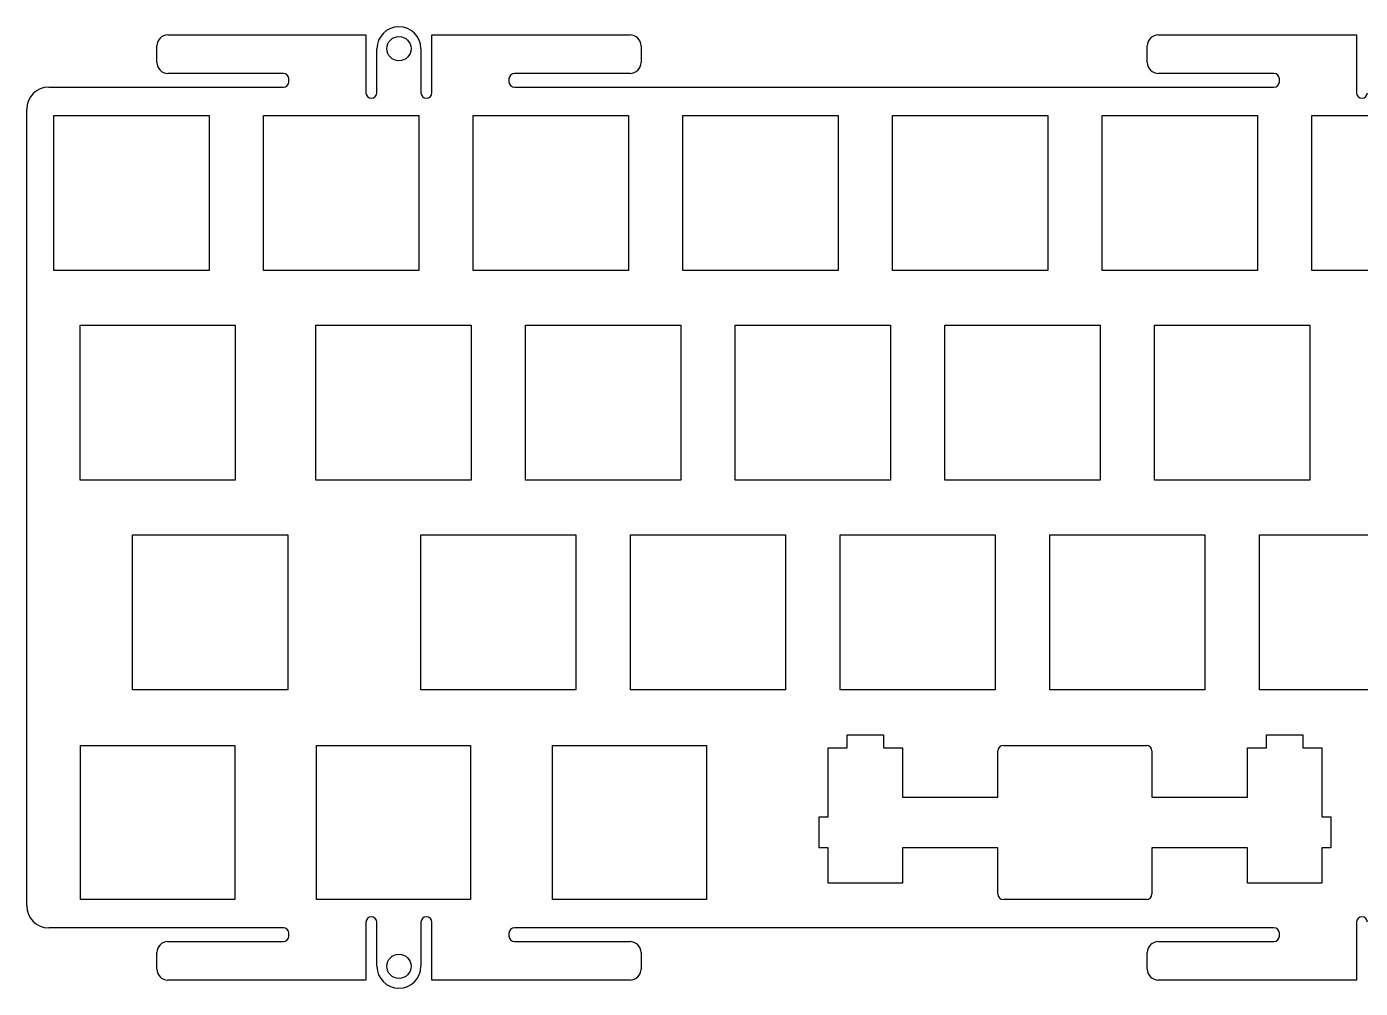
# Model space of a CAD drawing. Header units: millimetres. Extents: x -490 to -243, y -28 to 59.
# Drawn here: x -490.3 to -369.2, y -27.9 to 59.5 of the extents above; entities that cross this region are included whole.
import ezdxf

# ---------------------------------------------------------------- set-up
doc = ezdxf.new("R2010")
doc.units = ezdxf.units.MM
for name, color, linetype in [('Shape1000', 7, 'CONTINUOUS'), ('Shape1001', 7, 'CONTINUOUS'), ('Shape1002', 7, 'CONTINUOUS'), ('Shape1003', 7, 'CONTINUOUS'), ('Shape1004', 7, 'CONTINUOUS'), ('Shape1005', 7, 'CONTINUOUS'), ('Shape1006', 7, 'CONTINUOUS'), ('Shape1007', 7, 'CONTINUOUS'), ('Shape1008', 7, 'CONTINUOUS'), ('Shape1009', 7, 'CONTINUOUS'), ('Shape1010', 7, 'CONTINUOUS'), ('Shape1011', 7, 'CONTINUOUS'), ('Shape1012', 7, 'CONTINUOUS'), ('Shape1013', 7, 'CONTINUOUS'), ('Shape1014', 7, 'CONTINUOUS'), ('Shape1015', 7, 'CONTINUOUS'), ('Shape1016', 7, 'CONTINUOUS'), ('Shape1017', 7, 'CONTINUOUS'), ('Shape1018', 7, 'CONTINUOUS'), ('Shape1019', 7, 'CONTINUOUS'), ('Shape1020', 7, 'CONTINUOUS'), ('Shape1021', 7, 'CONTINUOUS'), ('Shape1022', 7, 'CONTINUOUS'), ('Shape1023', 7, 'CONTINUOUS'), ('Shape1024', 7, 'CONTINUOUS'), ('Shape1025', 7, 'CONTINUOUS'), ('Shape1026', 7, 'CONTINUOUS'), ('Shape1027', 7, 'CONTINUOUS'), ('Shape1028', 7, 'CONTINUOUS'), ('Shape1029', 7, 'CONTINUOUS'), ('Shape1030', 7, 'CONTINUOUS'), ('Shape1031', 7, 'CONTINUOUS'), ('Shape1032', 7, 'CONTINUOUS'), ('Shape1033', 7, 'CONTINUOUS'), ('Shape1034', 7, 'CONTINUOUS'), ('Shape1035', 7, 'CONTINUOUS'), ('Shape1036', 7, 'CONTINUOUS'), ('Shape1037', 7, 'CONTINUOUS'), ('Shape1038', 7, 'CONTINUOUS'), ('Shape1039', 7, 'CONTINUOUS'), ('Shape1040', 7, 'CONTINUOUS'), ('Shape1041', 7, 'CONTINUOUS'), ('Shape1042', 7, 'CONTINUOUS'), ('Shape1043', 7, 'CONTINUOUS'), ('Shape1044', 7, 'CONTINUOUS'), ('Shape1045', 7, 'CONTINUOUS'), ('Shape1046', 7, 'CONTINUOUS'), ('Shape1047', 7, 'CONTINUOUS'), ('Shape1048', 7, 'CONTINUOUS'), ('Shape1049', 7, 'CONTINUOUS'), ('Shape1050', 7, 'CONTINUOUS'), ('Shape1051', 7, 'CONTINUOUS'), ('Shape1052', 7, 'CONTINUOUS'), ('Shape1053', 7, 'CONTINUOUS'), ('Shape1054', 7, 'CONTINUOUS'), ('Shape1055', 7, 'CONTINUOUS'), ('Shape1056', 7, 'CONTINUOUS'), ('Shape1057', 7, 'CONTINUOUS'), ('Shape1058', 7, 'CONTINUOUS'), ('Shape1059', 7, 'CONTINUOUS'), ('Shape1060', 7, 'CONTINUOUS'), ('Shape1061', 7, 'CONTINUOUS'), ('Shape1062', 7, 'CONTINUOUS'), ('Shape1063', 7, 'CONTINUOUS'), ('Shape1064', 7, 'CONTINUOUS'), ('Shape1065', 7, 'CONTINUOUS'), ('Shape1066', 7, 'CONTINUOUS'), ('Shape1067', 7, 'CONTINUOUS'), ('Shape1270', 7, 'CONTINUOUS'), ('Shape1273', 7, 'CONTINUOUS'), ('Shape2542', 7, 'CONTINUOUS'), ('Shape2543', 7, 'CONTINUOUS'), ('Shape2544', 7, 'CONTINUOUS'), ('Shape2545', 7, 'CONTINUOUS'), ('Shape2546', 7, 'CONTINUOUS'), ('Shape2547', 7, 'CONTINUOUS'), ('Shape2548', 7, 'CONTINUOUS'), ('Shape2549', 7, 'CONTINUOUS'), ('Shape2550', 7, 'CONTINUOUS'), ('Shape2551', 7, 'CONTINUOUS'), ('Shape2552', 7, 'CONTINUOUS'), ('Shape2553', 7, 'CONTINUOUS'), ('Shape2554', 7, 'CONTINUOUS'), ('Shape2555', 7, 'CONTINUOUS'), ('Shape2556', 7, 'CONTINUOUS'), ('Shape2557', 7, 'CONTINUOUS'), ('Shape2558', 7, 'CONTINUOUS'), ('Shape2559', 7, 'CONTINUOUS'), ('Shape2560', 7, 'CONTINUOUS'), ('Shape2561', 7, 'CONTINUOUS'), ('Shape2563', 7, 'CONTINUOUS'), ('Shape2564', 7, 'CONTINUOUS'), ('Shape2565', 7, 'CONTINUOUS'), ('Shape2586', 7, 'CONTINUOUS'), ('Shape2587', 7, 'CONTINUOUS'), ('Shape2588', 7, 'CONTINUOUS'), ('Shape2589', 7, 'CONTINUOUS'), ('Shape2594', 7, 'CONTINUOUS'), ('Shape2595', 7, 'CONTINUOUS'), ('Shape2596', 7, 'CONTINUOUS'), ('Shape2597', 7, 'CONTINUOUS'), ('Shape2598', 7, 'CONTINUOUS'), ('Shape2599', 7, 'CONTINUOUS'), ('Shape2600', 7, 'CONTINUOUS'), ('Shape2601', 7, 'CONTINUOUS'), ('Shape2614', 7, 'CONTINUOUS'), ('Shape2615', 7, 'CONTINUOUS'), ('Shape2616', 7, 'CONTINUOUS'), ('Shape2617', 7, 'CONTINUOUS'), ('Shape2622', 7, 'CONTINUOUS'), ('Shape2623', 7, 'CONTINUOUS'), ('Shape2624', 7, 'CONTINUOUS'), ('Shape2625', 7, 'CONTINUOUS'), ('Shape2626', 7, 'CONTINUOUS'), ('Shape2627', 7, 'CONTINUOUS'), ('Shape2628', 7, 'CONTINUOUS'), ('Shape2629', 7, 'CONTINUOUS'), ('Shape2630', 7, 'CONTINUOUS'), ('Shape2631', 7, 'CONTINUOUS'), ('Shape2632', 7, 'CONTINUOUS'), ('Shape2633', 7, 'CONTINUOUS'), ('Shape2634', 7, 'CONTINUOUS'), ('Shape2635', 7, 'CONTINUOUS'), ('Shape2636', 7, 'CONTINUOUS'), ('Shape2637', 7, 'CONTINUOUS'), ('Shape2642', 7, 'CONTINUOUS'), ('Shape2643', 7, 'CONTINUOUS'), ('Shape2644', 7, 'CONTINUOUS'), ('Shape2645', 7, 'CONTINUOUS'), ('Shape2650', 7, 'CONTINUOUS'), ('Shape2651', 7, 'CONTINUOUS'), ('Shape2652', 7, 'CONTINUOUS'), ('Shape2653', 7, 'CONTINUOUS'), ('Shape2658', 7, 'CONTINUOUS'), ('Shape2660', 7, 'CONTINUOUS'), ('Shape2661', 7, 'CONTINUOUS'), ('Shape2666', 7, 'CONTINUOUS'), ('Shape2667', 7, 'CONTINUOUS'), ('Shape2668', 7, 'CONTINUOUS'), ('Shape2669', 7, 'CONTINUOUS'), ('Shape2678', 7, 'CONTINUOUS'), ('Shape2679', 7, 'CONTINUOUS'), ('Shape2680', 7, 'CONTINUOUS'), ('Shape2681', 7, 'CONTINUOUS'), ('Shape2686', 7, 'CONTINUOUS'), ('Shape2687', 7, 'CONTINUOUS'), ('Shape2688', 7, 'CONTINUOUS'), ('Shape2689', 7, 'CONTINUOUS'), ('Shape2694', 7, 'CONTINUOUS'), ('Shape2695', 7, 'CONTINUOUS'), ('Shape2696', 7, 'CONTINUOUS'), ('Shape2697', 7, 'CONTINUOUS'), ('Shape2698', 7, 'CONTINUOUS'), ('Shape2699', 7, 'CONTINUOUS'), ('Shape2700', 7, 'CONTINUOUS'), ('Shape2701', 7, 'CONTINUOUS'), ('Shape3650', 7, 'CONTINUOUS'), ('Shape3651', 7, 'CONTINUOUS'), ('Shape3652', 7, 'CONTINUOUS'), ('Shape3653', 7, 'CONTINUOUS'), ('Shape3654', 7, 'CONTINUOUS'), ('Shape3655', 7, 'CONTINUOUS'), ('Shape3656', 7, 'CONTINUOUS'), ('Shape3657', 7, 'CONTINUOUS'), ('Shape3658', 7, 'CONTINUOUS'), ('Shape3659', 7, 'CONTINUOUS'), ('Shape3660', 7, 'CONTINUOUS'), ('Shape3661', 7, 'CONTINUOUS'), ('Shape3662', 7, 'CONTINUOUS'), ('Shape3663', 7, 'CONTINUOUS'), ('Shape3664', 7, 'CONTINUOUS'), ('Shape3665', 7, 'CONTINUOUS'), ('Shape3666', 7, 'CONTINUOUS'), ('Shape3667', 7, 'CONTINUOUS'), ('Shape3668', 7, 'CONTINUOUS'), ('Shape3669', 7, 'CONTINUOUS'), ('Shape3670', 7, 'CONTINUOUS'), ('Shape3671', 7, 'CONTINUOUS'), ('Shape3672', 7, 'CONTINUOUS'), ('Shape3673', 7, 'CONTINUOUS'), ('Shape3674', 7, 'CONTINUOUS'), ('Shape3675', 7, 'CONTINUOUS'), ('Shape3676', 7, 'CONTINUOUS'), ('Shape3677', 7, 'CONTINUOUS'), ('Shape3678', 7, 'CONTINUOUS'), ('Shape3679', 7, 'CONTINUOUS'), ('Shape3680', 7, 'CONTINUOUS'), ('Shape3681', 7, 'CONTINUOUS'), ('Shape3682', 7, 'CONTINUOUS'), ('Shape3683', 7, 'CONTINUOUS'), ('Shape3684', 7, 'CONTINUOUS'), ('Shape3685', 7, 'CONTINUOUS'), ('Shape3686', 7, 'CONTINUOUS'), ('Shape3687', 7, 'CONTINUOUS'), ('Shape3688', 7, 'CONTINUOUS'), ('Shape3689', 7, 'CONTINUOUS'), ('Shape995', 7, 'CONTINUOUS'), ('Shape996', 7, 'CONTINUOUS'), ('Shape997', 7, 'CONTINUOUS'), ('Shape998', 7, 'CONTINUOUS'), ('Shape999', 7, 'CONTINUOUS')]:
    doc.layers.add(name, color=color, linetype=linetype)

msp = doc.modelspace()

# ---------------------------------------------------------------- linework, layer by layer
at = {"layer": 'Shape1000'}
msp.add_arc((-387.507, -24.6805), 1, 90, 180, dxfattribs=at)
at = {"layer": 'Shape1001'}
msp.add_line((-387.507, -23.6805), (-377.007, -23.6805), dxfattribs=at)
at = {"layer": 'Shape1002'}
msp.add_arc((-377.007, -23.1805), 0.5, -90, 0, dxfattribs=at)
at = {"layer": 'Shape1003'}
msp.add_line((-376.507, -23.1805), (-376.507, -22.9314), dxfattribs=at)
at = {"layer": 'Shape1004'}
msp.add_arc((-377.007, -22.9314), 0.5, 0, 90, dxfattribs=at)
at = {"layer": 'Shape1005'}
msp.add_line((-377.007, -22.4314), (-446.007, -22.4314), dxfattribs=at)
at = {"layer": 'Shape1006'}
msp.add_arc((-446.007, -22.9314), 0.5, 90, 180, dxfattribs=at)
at = {"layer": 'Shape1007'}
msp.add_line((-446.507, -22.9314), (-446.507, -23.1805), dxfattribs=at)
at = {"layer": 'Shape1008'}
msp.add_arc((-446.007, -23.1805), 0.5, 180, -90, dxfattribs=at)
at = {"layer": 'Shape1009'}
msp.add_line((-446.007, -23.6805), (-435.507, -23.6805), dxfattribs=at)
at = {"layer": 'Shape1010'}
msp.add_arc((-435.507, -24.6805), 1, 0, 90, dxfattribs=at)
at = {"layer": 'Shape1011'}
msp.add_line((-434.507, -24.6805), (-434.507, -26.1805), dxfattribs=at)
at = {"layer": 'Shape1012'}
msp.add_arc((-435.507, -26.1805), 1, -90, 0, dxfattribs=at)
at = {"layer": 'Shape1013'}
msp.add_line((-435.507, -27.1805), (-453.507, -27.1805), dxfattribs=at)
at = {"layer": 'Shape1014'}
msp.add_line((-453.507, -27.1805), (-453.507, -21.9305), dxfattribs=at)
at = {"layer": 'Shape1015'}
msp.add_arc((-454.007, -21.9305), 0.5, 0, 180, dxfattribs=at)
at = {"layer": 'Shape1016'}
msp.add_line((-454.507, -21.9305), (-454.507, -25.9305), dxfattribs=at)
at = {"layer": 'Shape1017'}
msp.add_arc((-456.507, -25.9305), 2, 180, 0, dxfattribs=at)
at = {"layer": 'Shape1018'}
msp.add_line((-458.507, -25.9305), (-458.507, -21.9305), dxfattribs=at)
at = {"layer": 'Shape1019'}
msp.add_arc((-459.007, -21.9305), 0.5, 0, 180, dxfattribs=at)
at = {"layer": 'Shape1020'}
msp.add_line((-459.507, -21.9305), (-459.507, -27.1805), dxfattribs=at)
at = {"layer": 'Shape1021'}
msp.add_line((-459.507, -27.1805), (-477.507, -27.1805), dxfattribs=at)
at = {"layer": 'Shape1022'}
msp.add_arc((-477.507, -26.1805), 1, 180, -90, dxfattribs=at)
at = {"layer": 'Shape1023'}
msp.add_line((-478.507, -26.1805), (-478.507, -24.6805), dxfattribs=at)
at = {"layer": 'Shape1024'}
msp.add_arc((-477.507, -24.6805), 1, 90, 180, dxfattribs=at)
at = {"layer": 'Shape1025'}
msp.add_line((-477.507, -23.6805), (-467.007, -23.6805), dxfattribs=at)
at = {"layer": 'Shape1026'}
msp.add_arc((-467.007, -23.1805), 0.5, -90, 0, dxfattribs=at)
at = {"layer": 'Shape1027'}
msp.add_line((-466.507, -23.1805), (-466.507, -22.9314), dxfattribs=at)
at = {"layer": 'Shape1028'}
msp.add_arc((-467.007, -22.9314), 0.5, 0, 90, dxfattribs=at)
at = {"layer": 'Shape1029'}
msp.add_line((-467.007, -22.4314), (-488.332, -22.4314), dxfattribs=at)
at = {"layer": 'Shape1030'}
msp.add_arc((-488.332, -20.4314), 2, 180, -90, dxfattribs=at)
at = {"layer": 'Shape1031'}
msp.add_line((-490.332, -20.4314), (-490.332, 51.9686), dxfattribs=at)
at = {"layer": 'Shape1032'}
msp.add_arc((-488.332, 51.9686), 2, 90, 180, dxfattribs=at)
at = {"layer": 'Shape1033'}
msp.add_line((-488.332, 53.9686), (-467.007, 53.9686), dxfattribs=at)
at = {"layer": 'Shape1034'}
msp.add_arc((-467.007, 54.4686), 0.5, -90, 0, dxfattribs=at)
at = {"layer": 'Shape1035'}
msp.add_line((-466.507, 54.4686), (-466.507, 54.7177), dxfattribs=at)
at = {"layer": 'Shape1036'}
msp.add_arc((-467.007, 54.7177), 0.5, 0, 90, dxfattribs=at)
at = {"layer": 'Shape1037'}
msp.add_line((-467.007, 55.2177), (-477.507, 55.2177), dxfattribs=at)
at = {"layer": 'Shape1038'}
msp.add_arc((-477.507, 56.2177), 1, 180, -90, dxfattribs=at)
at = {"layer": 'Shape1039'}
msp.add_line((-478.507, 56.2177), (-478.507, 57.7177), dxfattribs=at)
at = {"layer": 'Shape1040'}
msp.add_arc((-477.507, 57.7177), 1, 90, 180, dxfattribs=at)
at = {"layer": 'Shape1041'}
msp.add_line((-477.507, 58.7177), (-459.507, 58.7177), dxfattribs=at)
at = {"layer": 'Shape1042'}
msp.add_line((-459.507, 58.7177), (-459.507, 53.4677), dxfattribs=at)
at = {"layer": 'Shape1043'}
msp.add_arc((-459.007, 53.4677), 0.5, 180, 0, dxfattribs=at)
at = {"layer": 'Shape1044'}
msp.add_line((-458.507, 53.4677), (-458.507, 57.4677), dxfattribs=at)
at = {"layer": 'Shape1045'}
msp.add_arc((-456.507, 57.4677), 2, 0, 180, dxfattribs=at)
at = {"layer": 'Shape1046'}
msp.add_line((-454.507, 57.4677), (-454.507, 53.4677), dxfattribs=at)
at = {"layer": 'Shape1047'}
msp.add_arc((-454.007, 53.4677), 0.5, 180, 0, dxfattribs=at)
at = {"layer": 'Shape1048'}
msp.add_line((-453.507, 53.4677), (-453.507, 58.7177), dxfattribs=at)
at = {"layer": 'Shape1049'}
msp.add_line((-453.507, 58.7177), (-435.507, 58.7177), dxfattribs=at)
at = {"layer": 'Shape1050'}
msp.add_arc((-435.507, 57.7177), 1, 0, 90, dxfattribs=at)
at = {"layer": 'Shape1051'}
msp.add_line((-434.507, 57.7177), (-434.507, 56.2177), dxfattribs=at)
at = {"layer": 'Shape1052'}
msp.add_arc((-435.507, 56.2177), 1, -90, 0, dxfattribs=at)
at = {"layer": 'Shape1053'}
msp.add_line((-435.507, 55.2177), (-446.007, 55.2177), dxfattribs=at)
at = {"layer": 'Shape1054'}
msp.add_arc((-446.007, 54.7177), 0.5, 90, 180, dxfattribs=at)
at = {"layer": 'Shape1055'}
msp.add_line((-446.507, 54.7177), (-446.507, 54.4686), dxfattribs=at)
at = {"layer": 'Shape1056'}
msp.add_arc((-446.007, 54.4686), 0.5, 180, -90, dxfattribs=at)
at = {"layer": 'Shape1057'}
msp.add_line((-446.007, 53.9686), (-377.007, 53.9686), dxfattribs=at)
at = {"layer": 'Shape1058'}
msp.add_arc((-377.007, 54.4686), 0.5, -90, 0, dxfattribs=at)
at = {"layer": 'Shape1059'}
msp.add_line((-376.507, 54.4686), (-376.507, 54.7177), dxfattribs=at)
at = {"layer": 'Shape1060'}
msp.add_arc((-377.007, 54.7177), 0.5, 0, 90, dxfattribs=at)
at = {"layer": 'Shape1061'}
msp.add_line((-377.007, 55.2177), (-387.507, 55.2177), dxfattribs=at)
at = {"layer": 'Shape1062'}
msp.add_arc((-387.507, 56.2177), 1, 180, -90, dxfattribs=at)
at = {"layer": 'Shape1063'}
msp.add_line((-388.507, 56.2177), (-388.507, 57.7177), dxfattribs=at)
at = {"layer": 'Shape1064'}
msp.add_arc((-387.507, 57.7177), 1, 90, 180, dxfattribs=at)
at = {"layer": 'Shape1065'}
msp.add_line((-387.507, 58.7177), (-369.507, 58.7177), dxfattribs=at)
at = {"layer": 'Shape1066'}
msp.add_line((-369.507, 58.7177), (-369.507, 53.4677), dxfattribs=at)
at = {"layer": 'Shape1067'}
msp.add_arc((-369.007, 53.4677), 0.5, 180, 0, dxfattribs=at)
at = {"layer": 'Shape1270'}
msp.add_circle((-456.507, 57.4677), 1.1, dxfattribs=at)
at = {"layer": 'Shape1273'}
msp.add_circle((-456.507, -25.9305), 1.1, dxfattribs=at)
at = {"layer": 'Shape2542'}
msp.add_line((-428.564, -5.85638), (-428.564, -19.8564), dxfattribs=at)
at = {"layer": 'Shape2543'}
msp.add_line((-428.564, -19.8564), (-442.564, -19.8564), dxfattribs=at)
at = {"layer": 'Shape2544'}
msp.add_line((-442.564, -19.8564), (-442.564, -5.85638), dxfattribs=at)
at = {"layer": 'Shape2545'}
msp.add_line((-442.564, -5.85638), (-428.564, -5.85638), dxfattribs=at)
at = {"layer": 'Shape2546'}
msp.add_line((-449.996, -5.85638), (-449.996, -19.8564), dxfattribs=at)
at = {"layer": 'Shape2547'}
msp.add_line((-449.996, -19.8564), (-463.996, -19.8564), dxfattribs=at)
at = {"layer": 'Shape2548'}
msp.add_line((-463.996, -19.8564), (-463.996, -5.85638), dxfattribs=at)
at = {"layer": 'Shape2549'}
msp.add_line((-463.996, -5.85638), (-449.996, -5.85638), dxfattribs=at)
at = {"layer": 'Shape2550'}
msp.add_line((-485.427, -5.85638), (-471.427, -5.85638), dxfattribs=at)
at = {"layer": 'Shape2551'}
msp.add_line((-471.427, -5.85638), (-471.427, -19.8564), dxfattribs=at)
at = {"layer": 'Shape2552'}
msp.add_line((-471.427, -19.8564), (-485.427, -19.8564), dxfattribs=at)
at = {"layer": 'Shape2553'}
msp.add_line((-485.427, -19.8564), (-485.427, -5.85638), dxfattribs=at)
at = {"layer": 'Shape2554'}
msp.add_line((-468.807, 37.2936), (-468.807, 51.3936), dxfattribs=at)
at = {"layer": 'Shape2555'}
msp.add_line((-468.807, 51.3936), (-454.707, 51.3936), dxfattribs=at)
at = {"layer": 'Shape2556'}
msp.add_line((-454.707, 51.3936), (-454.707, 37.2936), dxfattribs=at)
at = {"layer": 'Shape2557'}
msp.add_line((-454.707, 37.2936), (-468.807, 37.2936), dxfattribs=at)
at = {"layer": 'Shape2558'}
msp.add_line((-480.713, -0.80638), (-480.713, 13.2936), dxfattribs=at)
at = {"layer": 'Shape2559'}
msp.add_line((-480.713, 13.2936), (-466.613, 13.2936), dxfattribs=at)
at = {"layer": 'Shape2560'}
msp.add_line((-466.613, 13.2936), (-466.613, -0.80638), dxfattribs=at)
at = {"layer": 'Shape2561'}
msp.add_line((-466.613, -0.80638), (-480.713, -0.80638), dxfattribs=at)
at = {"layer": 'Shape2563'}
msp.add_line((-359.457, 37.2936), (-373.557, 37.2936), dxfattribs=at)
at = {"layer": 'Shape2564'}
msp.add_line((-373.557, 37.2936), (-373.557, 51.3936), dxfattribs=at)
at = {"layer": 'Shape2565'}
msp.add_line((-373.557, 51.3936), (-359.457, 51.3936), dxfattribs=at)
at = {"layer": 'Shape2586'}
msp.add_line((-464.044, 18.2436), (-464.044, 32.3436), dxfattribs=at)
at = {"layer": 'Shape2587'}
msp.add_line((-464.044, 32.3436), (-449.944, 32.3436), dxfattribs=at)
at = {"layer": 'Shape2588'}
msp.add_line((-449.944, 32.3436), (-449.944, 18.2436), dxfattribs=at)
at = {"layer": 'Shape2589'}
msp.add_line((-449.944, 18.2436), (-464.044, 18.2436), dxfattribs=at)
at = {"layer": 'Shape2594'}
msp.add_line((-430.707, 37.2936), (-430.707, 51.3936), dxfattribs=at)
at = {"layer": 'Shape2595'}
msp.add_line((-430.707, 51.3936), (-416.607, 51.3936), dxfattribs=at)
at = {"layer": 'Shape2596'}
msp.add_line((-416.607, 51.3936), (-416.607, 37.2936), dxfattribs=at)
at = {"layer": 'Shape2597'}
msp.add_line((-416.607, 37.2936), (-430.707, 37.2936), dxfattribs=at)
at = {"layer": 'Shape2598'}
msp.add_line((-392.795, 18.2436), (-406.895, 18.2436), dxfattribs=at)
at = {"layer": 'Shape2599'}
msp.add_line((-406.895, 18.2436), (-406.895, 32.3436), dxfattribs=at)
at = {"layer": 'Shape2600'}
msp.add_line((-406.895, 32.3436), (-392.795, 32.3436), dxfattribs=at)
at = {"layer": 'Shape2601'}
msp.add_line((-392.795, 32.3436), (-392.795, 18.2436), dxfattribs=at)
at = {"layer": 'Shape2614'}
msp.add_line((-411.844, 18.2436), (-425.944, 18.2436), dxfattribs=at)
at = {"layer": 'Shape2615'}
msp.add_line((-425.944, 18.2436), (-425.944, 32.3436), dxfattribs=at)
at = {"layer": 'Shape2616'}
msp.add_line((-425.944, 32.3436), (-411.844, 32.3436), dxfattribs=at)
at = {"layer": 'Shape2617'}
msp.add_line((-411.844, 32.3436), (-411.844, 18.2436), dxfattribs=at)
at = {"layer": 'Shape2622'}
msp.add_line((-435.469, -0.80638), (-435.469, 13.2936), dxfattribs=at)
at = {"layer": 'Shape2623'}
msp.add_line((-435.469, 13.2936), (-421.369, 13.2936), dxfattribs=at)
at = {"layer": 'Shape2624'}
msp.add_line((-421.369, 13.2936), (-421.369, -0.80638), dxfattribs=at)
at = {"layer": 'Shape2625'}
msp.add_line((-421.369, -0.80638), (-435.469, -0.80638), dxfattribs=at)
at = {"layer": 'Shape2626'}
msp.add_line((-378.507, 37.2936), (-392.607, 37.2936), dxfattribs=at)
at = {"layer": 'Shape2627'}
msp.add_line((-392.607, 37.2936), (-392.607, 51.3936), dxfattribs=at)
at = {"layer": 'Shape2628'}
msp.add_line((-392.607, 51.3936), (-378.507, 51.3936), dxfattribs=at)
at = {"layer": 'Shape2629'}
msp.add_line((-378.507, 51.3936), (-378.507, 37.2936), dxfattribs=at)
at = {"layer": 'Shape2630'}
msp.add_line((-435.657, 51.3936), (-435.657, 37.2936), dxfattribs=at)
at = {"layer": 'Shape2631'}
msp.add_line((-435.657, 37.2936), (-449.757, 37.2936), dxfattribs=at)
at = {"layer": 'Shape2632'}
msp.add_line((-449.757, 37.2936), (-449.757, 51.3936), dxfattribs=at)
at = {"layer": 'Shape2633'}
msp.add_line((-449.757, 51.3936), (-435.657, 51.3936), dxfattribs=at)
at = {"layer": 'Shape2634'}
msp.add_line((-397.557, 51.3936), (-397.557, 37.2936), dxfattribs=at)
at = {"layer": 'Shape2635'}
msp.add_line((-397.557, 37.2936), (-411.657, 37.2936), dxfattribs=at)
at = {"layer": 'Shape2636'}
msp.add_line((-411.657, 37.2936), (-411.657, 51.3936), dxfattribs=at)
at = {"layer": 'Shape2637'}
msp.add_line((-411.657, 51.3936), (-397.557, 51.3936), dxfattribs=at)
at = {"layer": 'Shape2642'}
msp.add_line((-444.994, 18.2436), (-444.994, 32.3436), dxfattribs=at)
at = {"layer": 'Shape2643'}
msp.add_line((-444.994, 32.3436), (-430.894, 32.3436), dxfattribs=at)
at = {"layer": 'Shape2644'}
msp.add_line((-430.894, 32.3436), (-430.894, 18.2436), dxfattribs=at)
at = {"layer": 'Shape2645'}
msp.add_line((-430.894, 18.2436), (-444.994, 18.2436), dxfattribs=at)
at = {"layer": 'Shape2650'}
msp.add_line((-373.745, 32.3436), (-373.745, 18.2436), dxfattribs=at)
at = {"layer": 'Shape2651'}
msp.add_line((-373.745, 18.2436), (-387.845, 18.2436), dxfattribs=at)
at = {"layer": 'Shape2652'}
msp.add_line((-387.845, 18.2436), (-387.845, 32.3436), dxfattribs=at)
at = {"layer": 'Shape2653'}
msp.add_line((-387.845, 32.3436), (-373.745, 32.3436), dxfattribs=at)
at = {"layer": 'Shape2658'}
msp.add_line((-378.32, 13.2936), (-364.219, 13.2936), dxfattribs=at)
at = {"layer": 'Shape2660'}
msp.add_line((-364.219, -0.80638), (-378.32, -0.80638), dxfattribs=at)
at = {"layer": 'Shape2661'}
msp.add_line((-378.32, -0.80638), (-378.32, 13.2936), dxfattribs=at)
at = {"layer": 'Shape2666'}
msp.add_line((-383.27, -0.80638), (-397.37, -0.80638), dxfattribs=at)
at = {"layer": 'Shape2667'}
msp.add_line((-397.37, -0.80638), (-397.37, 13.2936), dxfattribs=at)
at = {"layer": 'Shape2668'}
msp.add_line((-397.37, 13.2936), (-383.27, 13.2936), dxfattribs=at)
at = {"layer": 'Shape2669'}
msp.add_line((-383.27, 13.2936), (-383.27, -0.80638), dxfattribs=at)
at = {"layer": 'Shape2678'}
msp.add_line((-416.419, 13.2936), (-402.32, 13.2936), dxfattribs=at)
at = {"layer": 'Shape2679'}
msp.add_line((-402.32, 13.2936), (-402.32, -0.80638), dxfattribs=at)
at = {"layer": 'Shape2680'}
msp.add_line((-402.32, -0.80638), (-416.419, -0.80638), dxfattribs=at)
at = {"layer": 'Shape2681'}
msp.add_line((-416.419, -0.80638), (-416.419, 13.2936), dxfattribs=at)
at = {"layer": 'Shape2686'}
msp.add_line((-440.419, -0.80638), (-454.519, -0.80638), dxfattribs=at)
at = {"layer": 'Shape2687'}
msp.add_line((-454.519, -0.80638), (-454.519, 13.2936), dxfattribs=at)
at = {"layer": 'Shape2688'}
msp.add_line((-454.519, 13.2936), (-440.419, 13.2936), dxfattribs=at)
at = {"layer": 'Shape2689'}
msp.add_line((-440.419, 13.2936), (-440.419, -0.80638), dxfattribs=at)
at = {"layer": 'Shape2694'}
msp.add_line((-473.757, 37.2936), (-487.857, 37.2936), dxfattribs=at)
at = {"layer": 'Shape2695'}
msp.add_line((-487.857, 37.2936), (-487.857, 51.3936), dxfattribs=at)
at = {"layer": 'Shape2696'}
msp.add_line((-487.857, 51.3936), (-473.757, 51.3936), dxfattribs=at)
at = {"layer": 'Shape2697'}
msp.add_line((-473.757, 51.3936), (-473.757, 37.2936), dxfattribs=at)
at = {"layer": 'Shape2698'}
msp.add_line((-471.376, 18.2436), (-485.476, 18.2436), dxfattribs=at)
at = {"layer": 'Shape2699'}
msp.add_line((-485.476, 18.2436), (-485.476, 32.3436), dxfattribs=at)
at = {"layer": 'Shape2700'}
msp.add_line((-485.476, 32.3436), (-471.376, 32.3436), dxfattribs=at)
at = {"layer": 'Shape2701'}
msp.add_line((-471.376, 32.3436), (-471.376, 18.2436), dxfattribs=at)
at = {"layer": 'Shape3650'}
msp.add_line((-402.083, -19.3567), (-402.083, -15.1563), dxfattribs=at)
at = {"layer": 'Shape3651'}
msp.add_line((-402.083, -15.1563), (-410.758, -15.1563), dxfattribs=at)
at = {"layer": 'Shape3652'}
msp.add_line((-410.758, -15.1563), (-410.758, -18.3865), dxfattribs=at)
at = {"layer": 'Shape3653'}
msp.add_line((-410.758, -18.3865), (-417.509, -18.3865), dxfattribs=at)
at = {"layer": 'Shape3654'}
msp.add_line((-417.509, -18.3865), (-417.509, -15.1563), dxfattribs=at)
at = {"layer": 'Shape3655'}
msp.add_line((-417.509, -15.1563), (-418.333, -15.1563), dxfattribs=at)
at = {"layer": 'Shape3656'}
msp.add_line((-418.333, -15.1563), (-418.333, -12.3575), dxfattribs=at)
at = {"layer": 'Shape3657'}
msp.add_line((-418.333, -12.3575), (-417.509, -12.3575), dxfattribs=at)
at = {"layer": 'Shape3658'}
msp.add_line((-417.509, -12.3575), (-417.509, -6.08753), dxfattribs=at)
at = {"layer": 'Shape3659'}
msp.add_line((-417.509, -6.08753), (-415.783, -6.08753), dxfattribs=at)
at = {"layer": 'Shape3660'}
msp.add_line((-415.783, -6.08753), (-415.783, -4.88723), dxfattribs=at)
at = {"layer": 'Shape3661'}
msp.add_line((-415.783, -4.88723), (-412.483, -4.88723), dxfattribs=at)
at = {"layer": 'Shape3662'}
msp.add_line((-412.483, -4.88723), (-412.483, -6.08753), dxfattribs=at)
at = {"layer": 'Shape3663'}
msp.add_line((-412.483, -6.08753), (-410.758, -6.08753), dxfattribs=at)
at = {"layer": 'Shape3664'}
msp.add_line((-410.758, -6.08753), (-410.758, -10.5564), dxfattribs=at)
at = {"layer": 'Shape3665'}
msp.add_line((-410.758, -10.5564), (-402.083, -10.5564), dxfattribs=at)
at = {"layer": 'Shape3666'}
msp.add_line((-402.083, -10.5564), (-402.083, -6.35733), dxfattribs=at)
at = {"layer": 'Shape3667'}
msp.add_line((-401.583, -5.85733), (-388.583, -5.85733), dxfattribs=at)
at = {"layer": 'Shape3668'}
msp.add_arc((-401.583, -6.35733), 0.5, 90, 180, dxfattribs=at)
at = {"layer": 'Shape3669'}
msp.add_arc((-388.583, -6.35733), 0.5, 0, 90, dxfattribs=at)
at = {"layer": 'Shape3670'}
msp.add_line((-388.083, -6.35733), (-388.083, -10.5564), dxfattribs=at)
at = {"layer": 'Shape3671'}
msp.add_line((-388.083, -10.5564), (-379.408, -10.5564), dxfattribs=at)
at = {"layer": 'Shape3672'}
msp.add_line((-379.408, -10.5564), (-379.408, -6.08753), dxfattribs=at)
at = {"layer": 'Shape3673'}
msp.add_line((-379.408, -6.08753), (-377.683, -6.08753), dxfattribs=at)
at = {"layer": 'Shape3674'}
msp.add_line((-377.683, -6.08753), (-377.683, -4.88723), dxfattribs=at)
at = {"layer": 'Shape3675'}
msp.add_line((-377.683, -4.88723), (-374.383, -4.88723), dxfattribs=at)
at = {"layer": 'Shape3676'}
msp.add_line((-374.383, -4.88723), (-374.383, -6.08753), dxfattribs=at)
at = {"layer": 'Shape3677'}
msp.add_line((-374.383, -6.08753), (-372.657, -6.08753), dxfattribs=at)
at = {"layer": 'Shape3678'}
msp.add_line((-372.657, -6.08753), (-372.657, -12.3575), dxfattribs=at)
at = {"layer": 'Shape3679'}
msp.add_line((-372.657, -12.3575), (-371.833, -12.3575), dxfattribs=at)
at = {"layer": 'Shape3680'}
msp.add_line((-371.833, -12.3575), (-371.833, -15.1563), dxfattribs=at)
at = {"layer": 'Shape3681'}
msp.add_line((-371.833, -15.1563), (-372.657, -15.1563), dxfattribs=at)
at = {"layer": 'Shape3682'}
msp.add_line((-372.657, -15.1563), (-372.657, -18.3865), dxfattribs=at)
at = {"layer": 'Shape3683'}
msp.add_line((-372.657, -18.3865), (-379.408, -18.3865), dxfattribs=at)
at = {"layer": 'Shape3684'}
msp.add_line((-379.408, -18.3865), (-379.408, -15.1563), dxfattribs=at)
at = {"layer": 'Shape3685'}
msp.add_line((-379.408, -15.1563), (-388.083, -15.1563), dxfattribs=at)
at = {"layer": 'Shape3686'}
msp.add_line((-388.083, -15.1563), (-388.083, -19.3567), dxfattribs=at)
at = {"layer": 'Shape3687'}
msp.add_arc((-388.583, -19.3567), 0.5, -90, 0, dxfattribs=at)
at = {"layer": 'Shape3688'}
msp.add_line((-388.583, -19.8567), (-401.583, -19.8567), dxfattribs=at)
at = {"layer": 'Shape3689'}
msp.add_arc((-401.583, -19.3567), 0.5, 180, -90, dxfattribs=at)
at = {"layer": 'Shape995'}
msp.add_arc((-369.007, -21.9305), 0.5, 0, 180, dxfattribs=at)
at = {"layer": 'Shape996'}
msp.add_line((-369.507, -21.9305), (-369.507, -27.1805), dxfattribs=at)
at = {"layer": 'Shape997'}
msp.add_line((-369.507, -27.1805), (-387.507, -27.1805), dxfattribs=at)
at = {"layer": 'Shape998'}
msp.add_arc((-387.507, -26.1805), 1, 180, -90, dxfattribs=at)
at = {"layer": 'Shape999'}
msp.add_line((-388.507, -26.1805), (-388.507, -24.6805), dxfattribs=at)

doc.saveas('drawing.dxf')
